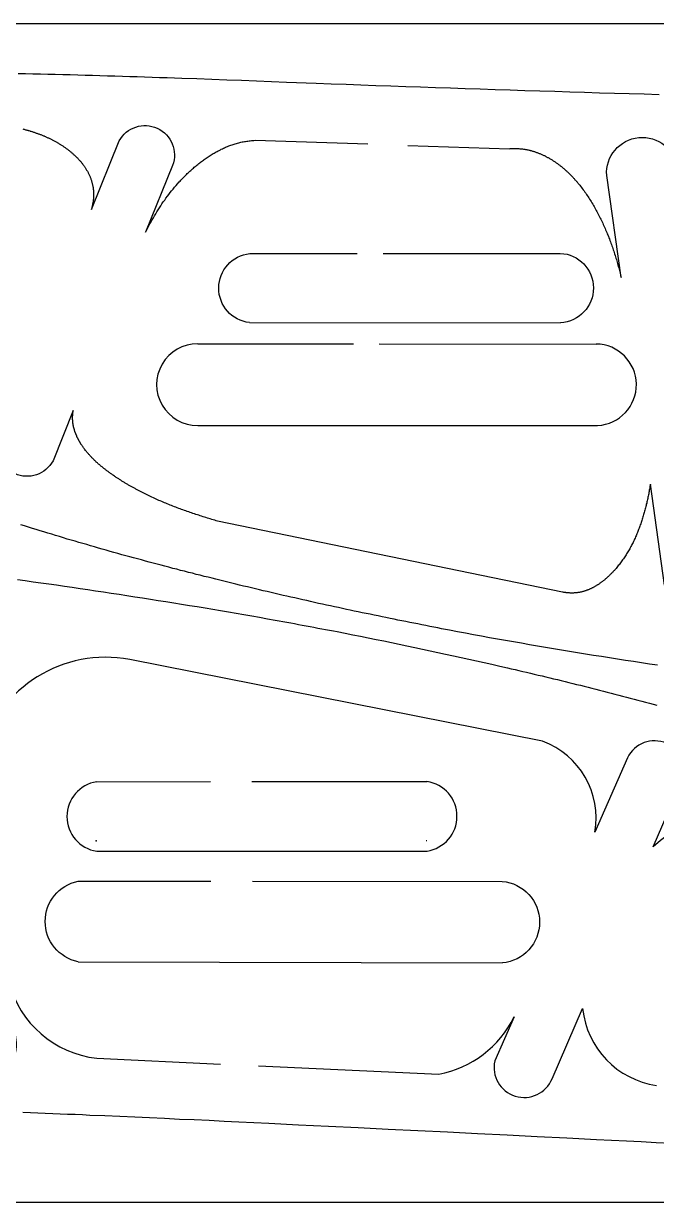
# Model space of a CAD drawing. Header units: millimetres. Extents: x 100 to 1723, y 75 to 1130.
# Drawn here: x 484.4 to 538.1, y 443.8 to 543.8 of the extents above; entities that cross this region are included whole.
import ezdxf

# ---------------------------------------------------------------- set-up
doc = ezdxf.new("R2010")
doc.units = ezdxf.units.MM
doc.layers.add('1.5mm轻木', color=30, linetype='Continuous')

msp = doc.modelspace()

# ---------------------------------------------------------------- linework, layer by layer
msp.add_lwpolyline([(1101.18, 543.81), (1100.7, 443.81), (100.7, 443.81), (100.7, 543.81), (1100.7, 543.81)])
at = {"layer": '1.5mm轻木'}
for p, q in [((503.58, 524.3), (512.68, 524.32)), ((503.58, 524.3), (512.68, 524.32)), ((514.88, 524.32), (529.91, 524.32)), ((514.88, 524.32), (529.91, 524.32)), ((503.55, 518.45), (529.93, 518.44)), ((503.55, 518.45), (529.93, 518.44)), ((499.16, 516.64), (512.38, 516.64)), ((499.16, 516.64), (512.38, 516.64)), ((514.54, 516.64), (532.96, 516.63)), ((514.54, 516.64), (532.96, 516.63)), ((499.16, 509.73), (533.08, 509.72)), ((499.16, 509.73), (533.08, 509.72)), ((490.61, 473.6), (518.61, 473.62)), ((489.02, 464.23), (525, 464.13))]:
    msp.add_line(p, q, dxfattribs=at)
at = {"layer": '1.5mm轻木', "lineweight": 25}
for points in [[(483.92, 539.59), (484.55, 539.58), (485.19, 539.56), (485.82, 539.55), (486.45, 539.53), (487.08, 539.52), (487.71, 539.5), (488.34, 539.48), (488.98, 539.47), (489.61, 539.45), (490.24, 539.43), (490.87, 539.41), (491.5, 539.39), (492.14, 539.37), (492.77, 539.35), (493.4, 539.33), (494.03, 539.31), (494.66, 539.29), (495.3, 539.27), (495.93, 539.25), (496.56, 539.23), (497.82, 539.18), (499.09, 539.14), (500.35, 539.09), (501.62, 539.04), (502.88, 539), (504.15, 538.95), (506.68, 538.85), (509.21, 538.76), (510.47, 538.71), (511.74, 538.66), (513, 538.62), (514.27, 538.57), (515.53, 538.53), (516.8, 538.48), (518.06, 538.44), (519.33, 538.39), (520.59, 538.35), (521.85, 538.31), (523.12, 538.27), (524.38, 538.23), (525.65, 538.18), (526.91, 538.14), (528.18, 538.1), (529.44, 538.07), (530.71, 538.03), (531.97, 537.99), (533.23, 537.95), (534.5, 537.91), (535.76, 537.88), (537.03, 537.84), (538.29, 537.81)], [(538.16, 489.38), (537.48, 489.48), (536.8, 489.58), (536.12, 489.69), (535.44, 489.79), (534.76, 489.89), (534.08, 490), (533.4, 490.11), (532.72, 490.22), (532.04, 490.32), (531.36, 490.43), (530.69, 490.55), (530.01, 490.66), (529.33, 490.77), (528.65, 490.89), (527.97, 491), (527.3, 491.12), (526.62, 491.24), (525.94, 491.36), (525.26, 491.48), (524.59, 491.6), (523.91, 491.72), (523.23, 491.85), (522.56, 491.97), (521.88, 492.1), (521.2, 492.22), (520.53, 492.35), (519.85, 492.48), (519.52, 492.55), (519.18, 492.61), (518.84, 492.68), (518.5, 492.74), (518.17, 492.81), (517.83, 492.88), (517.49, 492.94), (517.15, 493.01), (516.82, 493.08), (516.48, 493.15), (516.14, 493.21), (515.81, 493.28), (515.47, 493.35), (515.13, 493.42), (514.8, 493.49), (514.46, 493.56), (514.12, 493.63), (513.79, 493.7), (513.45, 493.77), (513.11, 493.84), (512.78, 493.91), (512.44, 493.98), (512.1, 494.05), (511.77, 494.12), (511.43, 494.2), (511.09, 494.27), (510.76, 494.34), (510.42, 494.41), (510.09, 494.49), (509.75, 494.56), (509.41, 494.63), (509.08, 494.71), (508.74, 494.78), (508.41, 494.86), (508.07, 494.93), (507.74, 495.01), (507.4, 495.09), (507.07, 495.16), (506.73, 495.24), (506.4, 495.31), (506.06, 495.39), (505.73, 495.47), (505.39, 495.55), (505.06, 495.63), (504.72, 495.7), (504.39, 495.78), (504.05, 495.86), (503.72, 495.94), (503.38, 496.02), (503.05, 496.1), (502.71, 496.18), (502.38, 496.26), (502.05, 496.34), (501.71, 496.43), (501.38, 496.51), (501.04, 496.59), (500.71, 496.67), (500.38, 496.76), (500.04, 496.84), (499.71, 496.92), (499.38, 497.01), (499.04, 497.09), (498.71, 497.18), (498.38, 497.26), (498.04, 497.35), (497.71, 497.43), (497.38, 497.52), (497.04, 497.6), (496.71, 497.69), (496.38, 497.78), (496.05, 497.87), (495.71, 497.96), (495.38, 498.04), (495.05, 498.13), (494.72, 498.22), (494.38, 498.31), (494.05, 498.4), (493.72, 498.49), (493.39, 498.58), (493.06, 498.67), (492.73, 498.76), (492.39, 498.86), (492.06, 498.95), (491.73, 499.04), (491.4, 499.14), (491.07, 499.23), (490.74, 499.32), (490.41, 499.42), (490.08, 499.51), (489.75, 499.61), (489.42, 499.7), (489.09, 499.8), (488.76, 499.9), (488.43, 499.99), (488.1, 500.09), (487.77, 500.19), (487.44, 500.29), (487.11, 500.39), (486.78, 500.49), (486.45, 500.59), (486.12, 500.69), (485.79, 500.79), (485.46, 500.89), (485.14, 500.99), (484.81, 501.1), (484.48, 501.2), (484.15, 501.3)], [(483.87, 496.66), (484.53, 496.56), (485.2, 496.47), (485.86, 496.38), (486.52, 496.28), (487.19, 496.19), (487.85, 496.09), (488.51, 495.99), (489.18, 495.89), (489.84, 495.8), (490.5, 495.7), (491.17, 495.6), (491.83, 495.5), (492.49, 495.4), (493.16, 495.3), (493.82, 495.19), (494.48, 495.09), (495.15, 494.99), (495.81, 494.88), (496.47, 494.78), (497.13, 494.67), (497.79, 494.57), (498.46, 494.46), (499.12, 494.35), (499.78, 494.24), (500.44, 494.13), (501.1, 494.02), (501.76, 493.91), (502.42, 493.79), (503.08, 493.68), (503.75, 493.57), (504.41, 493.45), (505.07, 493.33), (505.73, 493.21), (506.06, 493.15), (506.39, 493.09), (506.72, 493.03), (507.05, 492.97), (507.38, 492.91), (507.7, 492.85), (508.03, 492.79), (508.36, 492.73), (508.69, 492.67), (509.02, 492.6), (509.35, 492.54), (509.68, 492.48), (510.01, 492.42), (510.34, 492.35), (510.67, 492.29), (511, 492.23), (511.66, 492.1), (512.31, 491.97), (512.97, 491.84), (513.63, 491.7), (514.29, 491.57), (514.94, 491.44), (515.6, 491.3), (516.26, 491.17), (516.91, 491.03), (517.57, 490.89), (518.23, 490.75), (518.88, 490.61), (519.54, 490.47), (520.19, 490.33), (520.85, 490.19), (521.5, 490.04), (522.16, 489.9), (522.81, 489.75), (523.47, 489.61), (524.12, 489.46), (524.78, 489.31), (525.43, 489.16), (525.76, 489.09), (526.08, 489.01), (526.41, 488.93), (526.74, 488.86), (527.06, 488.78), (527.39, 488.7), (527.71, 488.63), (528.04, 488.55), (528.37, 488.47), (528.69, 488.39), (529.02, 488.32), (529.34, 488.24), (529.67, 488.16), (530, 488.08), (530.32, 488), (530.65, 487.92), (530.97, 487.84), (531.3, 487.76), (531.62, 487.68), (531.95, 487.6), (532.27, 487.52), (532.6, 487.43), (532.92, 487.35), (533.25, 487.27), (533.57, 487.19), (533.9, 487.1), (534.22, 487.02), (534.55, 486.94), (534.87, 486.85), (535.2, 486.77), (535.52, 486.68), (535.85, 486.6), (536.17, 486.51), (536.49, 486.42), (536.82, 486.34), (537.14, 486.25), (537.47, 486.16), (537.79, 486.08), (538.11, 485.99)], [(539.31, 448.82), (538.05, 448.88), (536.78, 448.94), (535.52, 449), (534.25, 449.06), (532.99, 449.13), (530.46, 449.25), (527.94, 449.38), (525.41, 449.51), (522.88, 449.64), (520.35, 449.76), (517.83, 449.89), (515.3, 450.01), (512.77, 450.13), (510.25, 450.26), (507.72, 450.38), (505.19, 450.5), (502.66, 450.63), (501.4, 450.69), (500.14, 450.75), (498.87, 450.81), (497.61, 450.86), (496.34, 450.92), (495.08, 450.98), (493.82, 451.04), (492.55, 451.09), (491.29, 451.15), (490.02, 451.2), (489.39, 451.23), (488.76, 451.26), (488.13, 451.28), (487.5, 451.31), (486.86, 451.33), (486.23, 451.36), (485.6, 451.38), (484.97, 451.41), (484.33, 451.43)]]:
    msp.add_lwpolyline(points, dxfattribs=at)
for points in [[(484.34, 534.87), (484.39, 534.86), (484.45, 534.85), (484.51, 534.83), (484.56, 534.81), (484.62, 534.8), (484.68, 534.78), (484.74, 534.77), (484.79, 534.75), (484.85, 534.73), (484.91, 534.72), (484.96, 534.7), (485.02, 534.68), (485.08, 534.66), (485.13, 534.65), (485.19, 534.63), (485.24, 534.61), (485.3, 534.59), (485.36, 534.57), (485.41, 534.55), (485.47, 534.53), (485.52, 534.51), (485.58, 534.49), (485.63, 534.47), (485.69, 534.45), (485.75, 534.43), (485.8, 534.41), (485.86, 534.39), (485.91, 534.37), (485.97, 534.34), (486.02, 534.32), (486.08, 534.3), (486.13, 534.28), (486.18, 534.25), (486.24, 534.23), (486.29, 534.21), (486.35, 534.18), (486.4, 534.16), (486.46, 534.13), (486.51, 534.11), (486.56, 534.08), (486.62, 534.05), (486.67, 534.03), (486.72, 534), (486.78, 533.97), (486.83, 533.95), (486.88, 533.92), (486.94, 533.89), (486.99, 533.86), (487.04, 533.83), (487.09, 533.81), (487.15, 533.78), (487.2, 533.75), (487.25, 533.72), (487.3, 533.69), (487.35, 533.66), (487.41, 533.62), (487.46, 533.59), (487.51, 533.56), (487.56, 533.53), (487.61, 533.5), (487.66, 533.46), (487.71, 533.43), (487.76, 533.4), (487.81, 533.36), (487.86, 533.33), (487.91, 533.29), (487.96, 533.26), (488.01, 533.22), (488.06, 533.19), (488.11, 533.15), (488.15, 533.12), (488.2, 533.08), (488.25, 533.04), (488.3, 533.01), (488.34, 532.97), (488.39, 532.93), (488.44, 532.89), (488.48, 532.85), (488.53, 532.81), (488.57, 532.77), (488.62, 532.73), (488.66, 532.69), (488.71, 532.65), (488.75, 532.61), (488.79, 532.57), (488.83, 532.53), (488.88, 532.49), (488.92, 532.45), (488.96, 532.41), (489, 532.36), (489.04, 532.32), (489.08, 532.28), (489.12, 532.23), (489.16, 532.19), (489.2, 532.14), (489.24, 532.1), (489.27, 532.05), (489.31, 532.01), (489.35, 531.96), (489.38, 531.92), (489.42, 531.87), (489.45, 531.82), (489.49, 531.78), (489.52, 531.73), (489.56, 531.68), (489.59, 531.63), (489.62, 531.59), (489.65, 531.54), (489.68, 531.49), (489.71, 531.44), (489.74, 531.39), (489.77, 531.34), (489.8, 531.29), (489.83, 531.24), (489.86, 531.19), (489.88, 531.14), (489.91, 531.09), (489.93, 531.03), (489.96, 530.98), (489.98, 530.93), (490, 530.88), (490.03, 530.82), (490.05, 530.77), (490.07, 530.72), (490.09, 530.66), (490.11, 530.61), (490.13, 530.55), (490.14, 530.5), (490.16, 530.44), (490.18, 530.39), (490.19, 530.33), (490.21, 530.27), (490.22, 530.22), (490.23, 530.16), (490.25, 530.1), (490.26, 530.05), (490.26, 530.02), (490.27, 529.99), (490.27, 529.96), (490.28, 529.93), (490.28, 529.9), (490.29, 529.87), (490.29, 529.84), (490.3, 529.81), (490.3, 529.78), (490.3, 529.75), (490.31, 529.72), (490.31, 529.69), (490.31, 529.66), (490.31, 529.63), (490.32, 529.6), (490.32, 529.57), (490.32, 529.54), (490.32, 529.51), (490.32, 529.48), (490.33, 529.45), (490.33, 529.42), (490.33, 529.39), (490.33, 529.36), (490.33, 529.33), (490.33, 529.3), (490.33, 529.27), (490.33, 529.24), (490.33, 529.21), (490.33, 529.18), (490.33, 529.15), (490.32, 529.11), (490.32, 529.08), (490.32, 529.05), (490.32, 529.02), (490.32, 528.99), (490.31, 528.96), (490.31, 528.93), (490.31, 528.89), (490.3, 528.86), (490.3, 528.83), (490.3, 528.8), (490.29, 528.77), (490.29, 528.73), (490.28, 528.7), (490.28, 528.67), (490.27, 528.64), (490.27, 528.6), (490.26, 528.57), (490.26, 528.54), (490.25, 528.51), (490.25, 528.47), (490.24, 528.44), (490.23, 528.41), (490.23, 528.38), (490.22, 528.34), (490.21, 528.31), (490.2, 528.28), (490.19, 528.24), (490.19, 528.21), (490.18, 528.18), (490.17, 528.14), (490.16, 528.11), (490.15, 528.08), (490.14, 528.04), (492.5, 533.86, -0.93328), (497.03, 531.78), (494.74, 526.13), (494.83, 526.3), (494.92, 526.48), (495.01, 526.65), (495.11, 526.83), (495.2, 527), (495.3, 527.17), (495.4, 527.34), (495.5, 527.51), (495.6, 527.68), (495.7, 527.85), (495.81, 528.02), (495.91, 528.18), (496.02, 528.35), (496.13, 528.51), (496.24, 528.68), (496.36, 528.84), (496.47, 529), (496.59, 529.16), (496.71, 529.32), (496.83, 529.47), (496.95, 529.63), (497.08, 529.78), (497.2, 529.93), (497.33, 530.08), (497.46, 530.23), (497.59, 530.38), (497.66, 530.45), (497.73, 530.53), (497.79, 530.6), (497.86, 530.67), (497.93, 530.74), (498, 530.81), (498.07, 530.88), (498.14, 530.95), (498.21, 531.02), (498.28, 531.09), (498.35, 531.16), (498.42, 531.22), (498.5, 531.29), (498.57, 531.36), (498.64, 531.42), (498.72, 531.49), (498.79, 531.56), (498.87, 531.62), (498.94, 531.68), (499.02, 531.75), (499.09, 531.81), (499.17, 531.87), (499.25, 531.93), (499.33, 532), (499.41, 532.06), (499.48, 532.12), (499.56, 532.17), (499.64, 532.23), (499.72, 532.29), (499.8, 532.35), (499.89, 532.4), (499.97, 532.46), (500.05, 532.52), (500.13, 532.57), (500.22, 532.62), (500.3, 532.68), (500.38, 532.73), (500.47, 532.78), (500.55, 532.83), (500.64, 532.88), (500.73, 532.93), (500.81, 532.97), (500.9, 533.02), (500.99, 533.06), (501.08, 533.11), (501.16, 533.15), (501.25, 533.19), (501.34, 533.24), (501.43, 533.28), (501.52, 533.32), (501.61, 533.35), (501.7, 533.39), (501.8, 533.43), (501.89, 533.46), (501.98, 533.5), (502.07, 533.53), (502.17, 533.56), (502.26, 533.59), (502.35, 533.62), (502.45, 533.65), (502.54, 533.67), (502.64, 533.7), (502.74, 533.72), (502.83, 533.75), (502.93, 533.77), (503.03, 533.79), (503.12, 533.81), (503.22, 533.82), (503.32, 533.84), (503.42, 533.85), (503.52, 533.87), (503.62, 533.88), (503.72, 533.89), (503.82, 533.9), (503.92, 533.9), (504.02, 533.91), (513.6, 533.6)], [(516.99, 533.48), (525.6, 533.2), (525.67, 533.21), (525.73, 533.21), (525.79, 533.21), (525.85, 533.22), (525.92, 533.22), (525.98, 533.22), (526.04, 533.22), (526.1, 533.22), (526.17, 533.22), (526.23, 533.22), (526.29, 533.22), (526.35, 533.21), (526.41, 533.21), (526.47, 533.2), (526.53, 533.2), (526.6, 533.19), (526.66, 533.19), (526.72, 533.18), (526.78, 533.17), (526.84, 533.16), (526.9, 533.15), (526.96, 533.14), (527.02, 533.13), (527.08, 533.12), (527.14, 533.11), (527.2, 533.09), (527.26, 533.08), (527.32, 533.07), (527.37, 533.05), (527.43, 533.04), (527.49, 533.02), (527.55, 533), (527.61, 532.99), (527.67, 532.97), (527.72, 532.95), (527.78, 532.93), (527.84, 532.91), (527.9, 532.89), (527.95, 532.87), (528.01, 532.85), (528.07, 532.83), (528.12, 532.8), (528.18, 532.78), (528.24, 532.76), (528.29, 532.73), (528.35, 532.71), (528.4, 532.68), (528.46, 532.66), (528.51, 532.63), (528.57, 532.61), (528.62, 532.58), (528.68, 532.55), (528.73, 532.52), (528.78, 532.49), (528.84, 532.46), (528.89, 532.44), (528.95, 532.41), (529, 532.37), (529.05, 532.34), (529.1, 532.31), (529.16, 532.28), (529.21, 532.25), (529.26, 532.22), (529.31, 532.18), (529.36, 532.15), (529.41, 532.11), (529.47, 532.08), (529.52, 532.05), (529.57, 532.01), (529.62, 531.97), (529.67, 531.94), (529.72, 531.9), (529.77, 531.87), (529.81, 531.83), (529.86, 531.79), (529.91, 531.75), (529.96, 531.71), (530.01, 531.68), (530.06, 531.64), (530.1, 531.6), (530.15, 531.56), (530.2, 531.52), (530.25, 531.48), (530.29, 531.44), (530.34, 531.4), (530.38, 531.36), (530.43, 531.31), (530.48, 531.27), (530.52, 531.23), (530.57, 531.19), (530.61, 531.15), (530.66, 531.1), (530.7, 531.06), (530.74, 531.02), (530.79, 530.97), (530.83, 530.93), (530.87, 530.89), (530.92, 530.84), (530.96, 530.8), (531, 530.75), (531.04, 530.71), (531.08, 530.66), (531.12, 530.62), (531.16, 530.57), (531.21, 530.53), (531.25, 530.48), (531.29, 530.43), (531.33, 530.39), (531.36, 530.34), (531.4, 530.29), (531.44, 530.25), (531.48, 530.2), (531.52, 530.15), (531.56, 530.1), (531.63, 530.01), (531.71, 529.91), (531.78, 529.82), (531.85, 529.72), (531.93, 529.62), (532, 529.52), (532.07, 529.42), (532.14, 529.32), (532.2, 529.22), (532.27, 529.12), (532.34, 529.02), (532.4, 528.91), (532.47, 528.81), (532.53, 528.71), (532.6, 528.6), (532.66, 528.5), (532.72, 528.39), (532.78, 528.29), (532.84, 528.18), (532.9, 528.08), (532.96, 527.97), (533.02, 527.86), (533.08, 527.76), (533.13, 527.65), (533.19, 527.54), (533.24, 527.43), (533.3, 527.32), (533.35, 527.21), (533.41, 527.1), (533.46, 526.99), (533.51, 526.88), (533.56, 526.77), (533.61, 526.66), (533.66, 526.55), (533.71, 526.44), (533.76, 526.33), (533.81, 526.21), (533.85, 526.1), (533.9, 525.99), (533.95, 525.88), (533.99, 525.76), (534.04, 525.65), (534.08, 525.54), (534.12, 525.42), (534.17, 525.31), (534.21, 525.19), (534.25, 525.08), (534.29, 524.96), (534.33, 524.85), (534.37, 524.73), (534.41, 524.62), (534.45, 524.5), (534.49, 524.38), (534.52, 524.27), (534.56, 524.15), (534.6, 524.03), (534.63, 523.92), (534.67, 523.8), (534.7, 523.68), (534.74, 523.57), (534.77, 523.45), (534.8, 523.33), (534.83, 523.22), (534.87, 523.1), (534.9, 522.98), (534.93, 522.86), (534.96, 522.75), (534.99, 522.63), (535.02, 522.51), (535.05, 522.39), (535.07, 522.27), (533.85, 530.92, -0.97632), (539.85, 531.5)], [(538.76, 496.16), (537.55, 504.73), (537.54, 504.63), (537.52, 504.53), (537.5, 504.43), (537.48, 504.33), (537.46, 504.23), (537.45, 504.13), (537.43, 504.03), (537.41, 503.93), (537.39, 503.83), (537.37, 503.73), (537.35, 503.63), (537.33, 503.53), (537.3, 503.43), (537.28, 503.34), (537.26, 503.24), (537.24, 503.14), (537.21, 503.04), (537.19, 502.94), (537.16, 502.84), (537.14, 502.74), (537.11, 502.65), (537.09, 502.55), (537.06, 502.45), (537.04, 502.35), (537.01, 502.25), (536.98, 502.16), (536.95, 502.06), (536.92, 501.96), (536.89, 501.87), (536.86, 501.77), (536.83, 501.67), (536.8, 501.58), (536.77, 501.48), (536.74, 501.39), (536.7, 501.29), (536.67, 501.19), (536.64, 501.1), (536.6, 501), (536.56, 500.91), (536.53, 500.82), (536.49, 500.72), (536.45, 500.63), (536.41, 500.54), (536.38, 500.44), (536.34, 500.35), (536.29, 500.26), (536.25, 500.17), (536.21, 500.07), (536.17, 499.98), (536.13, 499.89), (536.08, 499.8), (536.04, 499.71), (535.99, 499.62), (535.94, 499.53), (535.9, 499.44), (535.85, 499.35), (535.8, 499.26), (535.75, 499.18), (535.7, 499.09), (535.65, 499), (535.59, 498.91), (535.54, 498.83), (535.49, 498.74), (535.43, 498.66), (535.38, 498.57), (535.32, 498.49), (535.26, 498.4), (535.2, 498.32), (535.14, 498.24), (535.08, 498.15), (535.02, 498.07), (534.96, 497.99), (534.9, 497.91), (534.83, 497.83), (534.77, 497.75), (534.7, 497.67), (534.64, 497.59), (534.57, 497.51), (534.53, 497.47), (534.5, 497.43), (534.46, 497.4), (534.43, 497.36), (534.39, 497.32), (534.36, 497.28), (534.32, 497.24), (534.29, 497.21), (534.25, 497.17), (534.21, 497.13), (534.18, 497.09), (534.14, 497.06), (534.1, 497.02), (534.07, 496.99), (534.03, 496.95), (533.99, 496.91), (533.95, 496.88), (533.91, 496.84), (533.88, 496.81), (533.84, 496.77), (533.8, 496.74), (533.76, 496.71), (533.72, 496.67), (533.68, 496.64), (533.64, 496.61), (533.6, 496.57), (533.56, 496.54), (533.52, 496.51), (533.48, 496.48), (533.44, 496.45), (533.4, 496.42), (533.36, 496.39), (533.31, 496.36), (533.27, 496.33), (533.23, 496.3), (533.19, 496.27), (533.15, 496.24), (533.1, 496.21), (533.06, 496.19), (533.02, 496.16), (532.97, 496.13), (532.93, 496.11), (532.89, 496.08), (532.84, 496.06), (532.8, 496.03), (532.76, 496.01), (532.71, 495.98), (532.67, 495.96), (532.62, 495.94), (532.58, 495.91), (532.53, 495.89), (532.49, 495.87), (532.44, 495.85), (532.4, 495.83), (532.35, 495.81), (532.3, 495.79), (532.26, 495.77), (532.21, 495.75), (532.16, 495.74), (532.12, 495.72), (532.07, 495.7), (532.02, 495.69), (531.98, 495.67), (531.93, 495.66), (531.88, 495.64), (531.83, 495.63), (531.78, 495.62), (531.74, 495.6), (531.69, 495.59), (531.64, 495.58), (531.59, 495.57), (531.54, 495.56), (531.49, 495.55), (531.44, 495.55), (531.39, 495.54), (531.34, 495.53), (531.29, 495.52), (531.24, 495.52), (531.19, 495.51), (531.14, 495.51), (531.09, 495.51), (531.04, 495.5), (530.99, 495.5), (530.94, 495.5), (530.89, 495.5), (530.84, 495.5), (530.79, 495.5), (530.74, 495.5), (530.68, 495.51), (530.63, 495.51), (530.58, 495.51), (530.53, 495.52), (530.48, 495.52), (530.42, 495.53), (530.37, 495.54), (530.32, 495.55), (530.26, 495.55), (530.21, 495.56), (530.16, 495.58), (530.1, 495.59), (500.84, 501.61), (500.72, 501.64), (500.6, 501.68), (500.47, 501.72), (500.35, 501.75), (500.23, 501.79), (500.11, 501.83), (499.98, 501.87), (499.86, 501.9), (499.74, 501.94), (499.62, 501.98), (499.49, 502.02), (499.37, 502.06), (499.25, 502.1), (499.13, 502.14), (499.01, 502.18), (498.88, 502.22), (498.76, 502.26), (498.64, 502.3), (498.52, 502.35), (498.4, 502.39), (498.27, 502.43), (498.15, 502.47), (498.03, 502.52), (497.91, 502.56), (497.79, 502.6), (497.67, 502.65), (497.55, 502.69), (497.43, 502.74), (497.3, 502.78), (497.18, 502.83), (497.06, 502.88), (496.94, 502.92), (496.82, 502.97), (496.7, 503.02), (496.58, 503.07), (496.47, 503.12), (496.35, 503.17), (496.23, 503.22), (496.11, 503.27), (495.99, 503.32), (495.87, 503.37), (495.75, 503.42), (495.64, 503.47), (495.52, 503.53), (495.4, 503.58), (495.28, 503.63), (495.17, 503.69), (495.05, 503.74), (494.93, 503.8), (494.82, 503.86), (494.7, 503.91), (494.59, 503.97), (494.47, 504.03), (494.36, 504.09), (494.3, 504.12), (494.24, 504.15), (494.19, 504.18), (494.13, 504.21), (494.07, 504.24), (494.02, 504.27), (493.96, 504.3), (493.9, 504.33), (493.85, 504.36), (493.79, 504.39), (493.73, 504.42), (493.68, 504.45), (493.62, 504.48), (493.56, 504.51), (493.51, 504.55), (493.45, 504.58), (493.4, 504.61), (493.34, 504.64), (493.28, 504.67), (493.23, 504.71), (493.17, 504.74), (493.12, 504.77), (493.06, 504.81), (493.01, 504.84), (492.95, 504.87), (492.9, 504.91), (492.84, 504.94), (492.79, 504.97), (492.73, 505.01), (492.68, 505.04), (492.63, 505.08), (492.57, 505.11), (492.52, 505.15), (492.46, 505.18), (492.41, 505.22), (492.35, 505.25), (492.3, 505.29), (492.25, 505.32), (492.19, 505.36), (492.14, 505.4), (492.09, 505.43), (492.03, 505.47), (491.98, 505.51), (491.93, 505.54), (491.87, 505.58), (491.82, 505.62), (491.77, 505.65), (491.72, 505.69), (491.66, 505.73), (491.61, 505.77), (491.56, 505.81), (491.51, 505.84), (491.46, 505.88), (491.41, 505.92), (491.35, 505.96), (491.3, 506), (491.25, 506.04), (491.2, 506.08), (491.15, 506.12), (491.1, 506.16), (491.05, 506.2), (491, 506.24), (490.95, 506.28), (490.9, 506.33), (490.85, 506.37), (490.8, 506.41), (490.75, 506.45), (490.7, 506.49), (490.66, 506.54), (490.61, 506.58), (490.56, 506.62), (490.51, 506.67), (490.47, 506.71), (490.42, 506.76), (490.37, 506.8), (490.33, 506.85), (490.28, 506.89), (490.24, 506.94), (490.19, 506.98), (490.15, 507.03), (490.1, 507.08), (490.06, 507.12), (490.01, 507.17), (489.97, 507.22), (489.93, 507.27), (489.89, 507.31), (489.84, 507.36), (489.8, 507.41), (489.76, 507.46), (489.72, 507.51), (489.68, 507.56), (489.64, 507.61), (489.6, 507.67), (489.56, 507.72), (489.52, 507.77), (489.48, 507.82), (489.44, 507.87), (489.41, 507.93), (489.37, 507.98), (489.33, 508.04), (489.3, 508.09), (489.28, 508.12), (489.26, 508.14), (489.25, 508.17), (489.23, 508.2), (489.21, 508.23), (489.2, 508.25), (489.18, 508.28), (489.16, 508.31), (489.15, 508.34), (489.13, 508.37), (489.11, 508.4), (489.1, 508.42), (489.08, 508.45), (489.07, 508.48), (489.05, 508.51), (489.04, 508.54), (489.02, 508.57), (489.01, 508.6), (488.99, 508.62), (488.98, 508.65), (488.96, 508.68), (488.95, 508.71), (488.94, 508.74), (488.92, 508.77), (488.91, 508.8), (488.9, 508.83), (488.88, 508.86), (488.87, 508.89), (488.86, 508.92), (488.85, 508.95), (488.83, 508.98), (488.82, 509.01), (488.81, 509.04), (488.8, 509.07), (488.79, 509.1), (488.78, 509.13), (488.77, 509.16), (488.75, 509.19), (488.74, 509.22), (488.73, 509.25), (488.72, 509.28), (488.72, 509.31), (488.71, 509.34), (488.7, 509.37), (488.69, 509.4), (488.68, 509.43), (488.67, 509.46), (488.66, 509.49), (488.65, 509.53), (488.65, 509.56), (488.64, 509.59), (488.63, 509.62), (488.63, 509.65), (488.62, 509.68), (488.61, 509.71), (488.61, 509.74), (488.6, 509.78), (488.6, 509.81), (488.59, 509.84), (488.59, 509.87), (488.58, 509.9), (488.58, 509.93), (488.57, 509.97), (488.57, 510), (488.57, 510.03), (488.56, 510.06), (488.56, 510.09), (488.56, 510.13), (488.56, 510.16), (488.55, 510.19), (488.55, 510.22), (488.55, 510.25), (488.55, 510.29), (488.55, 510.32), (488.55, 510.35), (488.55, 510.38), (488.55, 510.42), (488.55, 510.45), (488.55, 510.48), (488.55, 510.51), (488.55, 510.55), (488.56, 510.58), (488.56, 510.61), (488.56, 510.65), (488.56, 510.68), (488.57, 510.71), (488.57, 510.74), (488.58, 510.78), (488.58, 510.81), (488.58, 510.84), (488.59, 510.88), (488.6, 510.91), (488.6, 510.94), (488.61, 510.98), (486.89, 506.73, -0.94277), (482.36, 508.81)], [(549.79, 477.41, 0.2298), (537.79, 473.99), (540.17, 479.46, 0.99355), (535.62, 481.52), (532.85, 475.22, 0.36311), (528.41, 482.93), (493.39, 489.86, 0.38998), (480.78, 482.03), (479.52, 492.4, 1.06883), (473.52, 491.93), (474.2, 486.35, 0.29549), (467.61, 493.41), (447.61, 495.28, 0.38972), (440.83, 489.05), (440.41, 462.85, 0.2422), (445.66, 457.75), (470.53, 456.85, 0.42816), (476.94, 463.82), (477.78, 456.89, 0.97632), (483.79, 457.36), (483.16, 462.5, 0.31221), (490.6, 456.05), (501.09, 455.55)], [(504.31, 455.4), (519.61, 454.68, 0.23533), (525.99, 459.55), (524.35, 455.82, 0.91899), (529.22, 454.31), (531.81, 460.25, 0.34421), (538.08, 453.74)]]:
    msp.add_lwpolyline(points, format="xyb", dxfattribs=at)
at = {"layer": '1.5mm轻木'}
for points in [[(503.55, 518.45, -0.89628), (503.58, 524.3)], [(503.55, 518.45, -0.89628), (503.58, 524.3)], [(529.91, 524.32, -0.95516), (529.93, 518.44)], [(529.91, 524.32, -0.95516), (529.93, 518.44)], [(499.16, 516.64, 1.00898), (499.16, 509.73)], [(499.16, 516.64, 1.00898), (499.16, 509.73)], [(533.08, 509.72, 0.9675), (532.96, 516.63)], [(533.08, 509.72, 0.9675), (532.96, 516.63)]]:
    msp.add_lwpolyline(points, format="xyb", dxfattribs=at)
at = {"layer": '1.5mm轻木', "elevation": 0}
for points in [[(490.6, 479.5), (500.25, 479.51)], [(503.76, 479.51), (518.63, 479.51)], [(503.81, 471.06), (524.99, 471.05)]]:
    msp.add_lwpolyline(points, dxfattribs=at)
for points in [[(489.02, 464.23, -0.81874), (489.02, 471.06), (500.27, 471.06)], [(524.99, 471.05, -0.91403), (525, 464.13)]]:
    msp.add_lwpolyline(points, format="xyb", dxfattribs=at)
at = {"layer": '1.5mm轻木'}
msp.add_polyline3d([(518.17, 479.52, 0), (518.17, 479.52, 0), (518.17, 479.52, 0), (518.17, 479.52, 0), (518.17, 479.52, 0), (518.17, 479.52, 0), (518.17, 479.52, 0), (518.17, 479.52, 0), (518.17, 479.52, 0), (518.18, 479.52, 0), (518.18, 479.52, 0), (518.18, 479.52, 0), (518.18, 479.52, 0), (518.18, 479.52, 0), (518.18, 479.52, 0), (518.18, 479.52, 0), (518.18, 479.52, 0), (518.19, 479.52, 0), (518.19, 479.52, 0), (518.19, 479.52, 0), (518.19, 479.52, 0), (518.19, 479.52, 0), (518.19, 479.52, 0), (518.19, 479.52, 0), (518.19, 479.52, 0), (518.19, 479.52, 0), (518.2, 479.52, 0), (518.2, 479.52, 0), (518.2, 479.52, 0), (518.2, 479.52, 0), (518.2, 479.52, 0), (518.2, 479.52, 0), (518.21, 479.52, 0), (518.21, 479.52, 0), (518.21, 479.52, 0), (518.22, 479.52, 0), (518.22, 479.52, 0), (518.22, 479.52, 0), (518.22, 479.52, 0), (518.22, 479.52, 0), (518.23, 479.52, 0), (518.23, 479.52, 0), (518.23, 479.52, 0), (518.24, 479.52, 0), (518.24, 479.52, 0), (518.24, 479.52, 0), (518.24, 479.52, 0), (518.25, 479.52, 0), (518.25, 479.52, 0), (518.26, 479.51, 0), (518.26, 479.51, 0), (518.26, 479.51, 0), (518.27, 479.51, 0), (518.27, 479.51, 0), (518.27, 479.51, 0), (518.28, 479.51, 0), (518.28, 479.51, 0), (518.28, 479.51, 0), (518.29, 479.51, 0), (518.29, 479.51, 0), (518.3, 479.51, 0), (518.3, 479.51, 0), (518.3, 479.51, 0), (518.31, 479.51, 0), (518.32, 479.51, 0), (518.32, 479.51, 0), (518.33, 479.51, 0), (518.33, 479.51, 0), (518.34, 479.51, 0), (518.34, 479.51, 0), (518.34, 479.51, 0), (518.35, 479.51, 0), (518.36, 479.51, 0), (518.37, 479.51, 0), (518.37, 479.51, 0), (518.38, 479.51, 0), (518.39, 479.51, 0), (518.39, 479.51, 0)], dxfattribs=at)
for centre, radius, start, end in [((491.05, 476.55), 2.98, 98.6754, 261.3903), ((518.17, 476.57), 2.98, 278.4737, 81.5539), ((518.57, 477.02), 2.5, 269.2998, 270.7777)]:
    msp.add_arc(centre, radius, start, end, dxfattribs=at)
msp.add_point((490.54, 474.5), dxfattribs=at)

doc.saveas('drawing.dxf')
